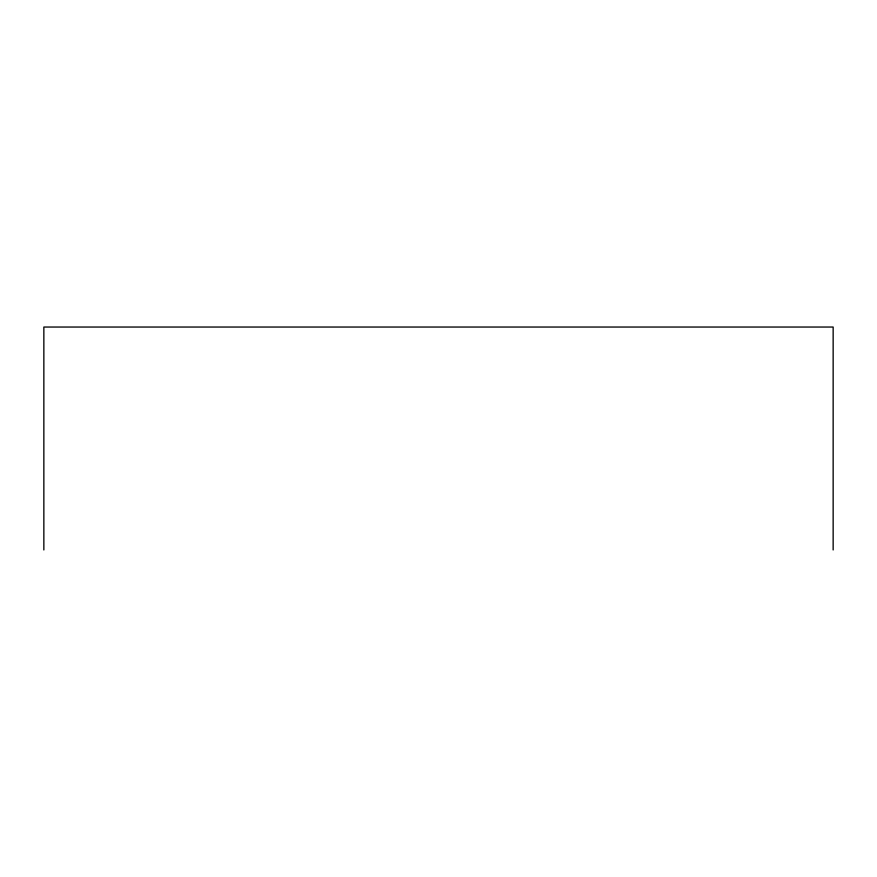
<?xml version="1.0" encoding="UTF-8"?>
<svg xmlns="http://www.w3.org/2000/svg" width="877" height="877" viewBox="0 0 877 877"><rect width="100%" height="100%" fill="white"/><g stroke="black" fill="none" stroke-linecap="round" stroke-linejoin="round"><path stroke-width="1.32" d="M833.15 549.956L833.15 327.044L43.85 327.044L43.85 549.956"/></g></svg>
